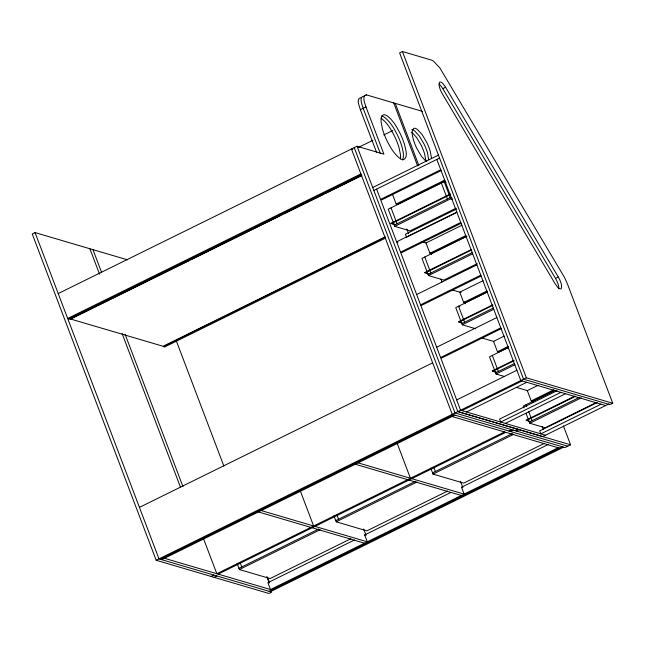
<?xml version="1.0" encoding="UTF-8"?>
<svg xmlns="http://www.w3.org/2000/svg" width="645" height="645" viewBox="0 0 645 645"><rect width="100%" height="100%" fill="white"/><g stroke="black" fill="none" stroke-linecap="round" stroke-linejoin="round"><path stroke-width="0.97" d="M400.513 158.904L400.561 155.292L399.166 148.148A26.389 8.482 63.8 0 0 394.942 137.046C391.507 130.242 387.677 123.147 381.421 118.543M402.48 159.944C404.48 155.808 402.932 150.986 401.972 146.77A26.389 8.482 63.8 0 0 397.747 135.66C394.313 128.863 390.483 121.768 384.218 117.156A21.825 7.014 63.8 0 0 381.751 116.124M35.056 232.595L32.25 233.982L156.195 560.271L268.941 593.481L271.747 592.102L159.001 558.893L35.056 232.595L127.533 259.838M402.407 51.519L399.602 52.898L523.555 379.195L609.944 404.641L612.75 403.262L568.14 285.816A31.21 10.038 63.8 0 0 564.238 276.971L439.874 67.967L433.722 61.372A21.559 6.934 63.8 0 0 431.142 59.985L402.407 51.519L526.36 377.809L612.75 403.262M364.312 95.912L366.408 94.871L422.467 111.383M376.551 152.301L360.37 109.706L365.973 106.941C365.151 103.781 361.321 95.654 366.408 94.871M438.995 84.011A9.215 2.967 63.8 0 1 440.221 85.116L442.768 88.599L445.574 87.22L558.312 277.036A9.514 3.056 63.8 0 1 561.561 285.525L561.392 288.259A9.215 2.967 63.8 0 1 557.675 287.227L555.127 283.736L442.389 93.912A9.514 3.056 63.8 0 1 439.132 85.422L439.301 82.697A9.215 2.967 63.8 0 1 443.018 83.729L445.574 87.22M58.211 293.564L357.048 146.254L383.912 154.171L365.973 106.941M358.491 147.399L372.931 140.287M383.759 134.95L392.781 130.5M360.902 173.924L67.669 318.461L70.329 319.243L361.756 175.593M68.999 318.856L361.329 174.755M96.508 306.044L70.345 318.944L163.137 346.276L385.089 236.876M98.314 305.158L148.842 280.252M150.648 279.366L189.445 260.241M191.251 259.346L279.664 215.769M284.179 213.543L322.976 194.419M324.782 193.524L331.998 189.969M333.804 189.082L361.772 175.295M372.721 187.51L438.431 155.114M373.85 190.477L439.559 158.09M440.72 169.748L380.518 199.426L381.848 199.813L441.148 170.578M392.603 194.661L396.159 204.03L444.679 180.116M445.106 180.947L397.489 204.425L396.159 204.03M446.058 182.188L444.139 181.624L388.217 209.19L394.74 226.363L410.075 230.878L456.079 208.206M394.087 224.605L391.015 223.243L450.315 194.008M391.209 223.759L450.516 194.524M394.28 225.161L450.21 197.596L452.121 198.16M394.74 226.363L450.662 198.797L452.58 199.361M385.218 237.215L163.266 346.623L164.596 347.01L385.646 238.053M456.628 208.996L405.407 234.24L406.535 237.207L455.959 212.85M456.829 212.149L396.627 241.819L397.949 242.214M460.74 222.452L400.537 252.122L401.867 252.517L461.167 223.283M461.949 225.226L426.014 242.947L429.925 253.251L431.255 253.638L466.295 236.368M429.925 253.251L465.867 235.538M467.012 236.207L421.983 258.411L428.506 275.584L443.841 280.099L477.219 263.644M428.812 274.109L424.781 272.464L471.503 249.43M424.974 272.98L471.697 249.946M428.046 274.383L472.245 252.59M428.506 275.584L472.704 253.791M416.646 294.523L476.913 264.853M480.759 275.149L420.556 304.827L421.886 305.214L481.186 275.987M483.137 280.648L459.78 292.169L463.691 302.473L465.021 302.86L487.483 291.79M463.691 302.473L487.056 290.951M487.306 292.072L455.749 307.625L462.272 324.798L475.688 328.757M492.691 304.851L458.547 321.686L462.578 323.322M458.74 322.194L492.885 305.367M461.812 323.596L493.385 308.036M558.844 288.508L558.755 286.912A9.514 3.056 63.8 0 0 555.506 278.422L558.312 277.036M462.272 324.798L493.836 309.237M436.665 347.22L496.868 317.55M500.778 327.853L440.575 357.524L441.906 357.919L501.205 328.684M139.433 507.373L432.666 362.829M504.325 336.069L493.538 341.382L497.456 351.686L498.787 352.081L508.663 347.212M497.456 351.686L508.236 346.373M508.486 347.494L489.507 356.846L496.037 374.019L504.664 376.559M495.384 372.262L492.312 370.899L513.88 360.273M492.506 371.415L514.073 360.789M495.578 372.818L514.557 363.466M496.037 374.019L514.976 364.683M456.684 399.924L516.887 370.246M156.195 560.271L526.36 377.809M160.331 559.279L453.58 414.743M461.925 410.615L522.128 380.945M161.677 559.675L454.91 415.138M466.52 411.97L526.723 382.3M538.091 385.291L527.304 390.604L531.222 400.908L532.544 401.303L555.014 390.225M531.222 400.908L553.684 389.838M554.837 390.507L523.272 406.068L523.99 407.946M557.095 390.725L499.585 419.073L500.714 422.048L560.916 392.37M505.317 423.402L565.52 393.724M574.598 396.199L526.078 420.121L530.109 421.766M526.272 420.637L575.695 396.272M211.036 576.428L213.842 575.042M504.454 431.94L216.833 573.719L203.36 538.253M218.163 574.106L505.785 432.335M508.994 431.07L511.791 429.691M214.1 577.331L216.905 575.945M529.343 422.04L578.952 397.586M510.526 431.521L513.331 430.142M514.863 430.594L517.661 429.207M526.135 413.582L529.803 423.241L581.218 397.892M516.395 431.045L519.201 429.659M238.948 568.326L318.719 529.013M335.763 520.612L415.525 481.291M432.569 472.89L512.332 433.569M237.167 563.633L239.408 569.535L320.162 529.722M333.973 515.911L336.214 521.813L416.968 482.009M430.787 468.189L433.029 474.091L513.783 434.287M596.552 402.416L545.138 427.756L529.803 423.241M597.214 402.544L539.704 430.892L540.832 433.859L601.035 404.189M609.065 403.875L542.679 436.576L457.845 411.583L357.048 146.254M350.84 538.76L270.086 578.565L239.408 569.535M447.646 491.038L366.892 530.851L336.214 521.813M544.453 443.325L463.699 483.129L433.029 474.091M354.46 539.994L267.901 582.661L270.513 589.53L558.135 447.751M364.377 535.108L450.936 492.441M461.756 487.104L548.315 444.437M269.054 591.312L562.287 446.767M270.4 591.707L563.633 447.162M563.44 426.006L570.575 444.8L564.972 447.557L452.234 414.348L351.444 149.019L352.775 149.414M363.409 96.202C358.612 97.484 362.369 105.07 363.167 108.328L380.405 153.703M360.805 97.637C355.717 98.419 359.547 106.546 360.37 109.706M391.015 223.243L394.845 224.371M421.685 241.673L426.393 243.06M424.781 272.464L427.659 273.311M452.621 290.057L461.102 292.556M459.877 306.633L458.547 306.246L464.618 322.218M481.67 337.891L493.925 341.495M492.312 370.899L496.142 372.028M605.639 405.544L520.797 380.55L436.81 159.444M516.379 387.387L527.691 390.717M545.436 435.214L460.594 410.228L376.607 189.122M457.837 411.583L570.575 444.8M567.777 446.179L455.031 412.969L354.25 147.641M452.105 416.517L559.481 448.146M358.096 462.86L410.446 478.276L396.917 442.639M411.776 478.671L464.134 494.094L461.522 487.225M355.29 464.239L407.648 479.662M408.97 480.049L461.328 495.473M261.289 510.574L313.639 525.997L300.102 490.361M314.97 526.385L367.319 541.808L364.715 534.939M258.484 511.961L310.834 527.376M312.164 527.771L364.522 543.195M164.483 558.296L271.859 589.925M411.824 132.265L416.541 137.401L421.177 145.238A20.285 6.523 63.8 0 1 424.587 153.816L425.934 161.032M426.24 161.524L421.524 156.388L416.888 148.56A20.285 6.523 63.8 0 1 413.477 139.973C412.792 136.417 410.486 131.12 413.808 128.323A16.81 5.402 63.8 0 1 417.428 129.5L422.144 134.644L426.78 142.472A20.285 6.523 63.8 0 1 430.191 151.051L431.537 158.267M442.768 88.599L555.506 278.422M532.206 400.408L532.923 402.286M542.219 426.748L543.292 429.57M444.139 181.624L450.662 198.797M526.078 404.681L526.796 406.568M528.577 411.26L532.149 420.653M441.341 183.003L447.404 198.974M492.312 355.468L498.383 371.439M395.248 103.369L418.823 165.426M393.716 102.918L417.646 165.918M464.674 301.965L465.392 303.851M430.908 252.743L431.626 254.63M440.922 279.092L441.994 281.913M424.781 257.024L430.852 272.996M406.793 228.927L408.583 233.635M391.015 207.811L397.086 223.775M460.449 481.251L462.868 487.62M433.94 467.754L435.367 471.511M363.643 528.973L366.054 535.334M337.133 515.468L338.561 519.225M267.449 577.219L269.199 581.814M266.804 576.614L269.247 583.056M176.375 341.036L223.88 466.093M240.327 563.19L241.754 566.947M92.961 249.655L101.531 272.222M125.106 334.279L182.97 486.612M89.889 248.752L99.532 274.141M122.042 333.376L180.616 487.596M428.74 159.646L427.393 152.438A20.285 6.523 63.8 0 0 423.975 143.851L419.339 136.022L414.63 130.887A16.81 5.402 63.8 0 0 411.752 129.597M381.122 118.269L381.074 121.881L382.469 129.016A26.389 8.482 63.8 0 0 386.694 140.126C390.128 146.923 393.95 154.018 400.214 158.63A21.825 7.014 63.8 0 0 403.714 159.646C408.406 156.783 405.512 149.696 404.77 145.391A26.389 8.482 63.8 0 0 400.545 134.281C397.11 127.476 393.289 120.389 387.024 115.778A21.825 7.014 63.8 0 0 383.525 114.762L381.961 115.842L381.122 118.269"/></g></svg>
